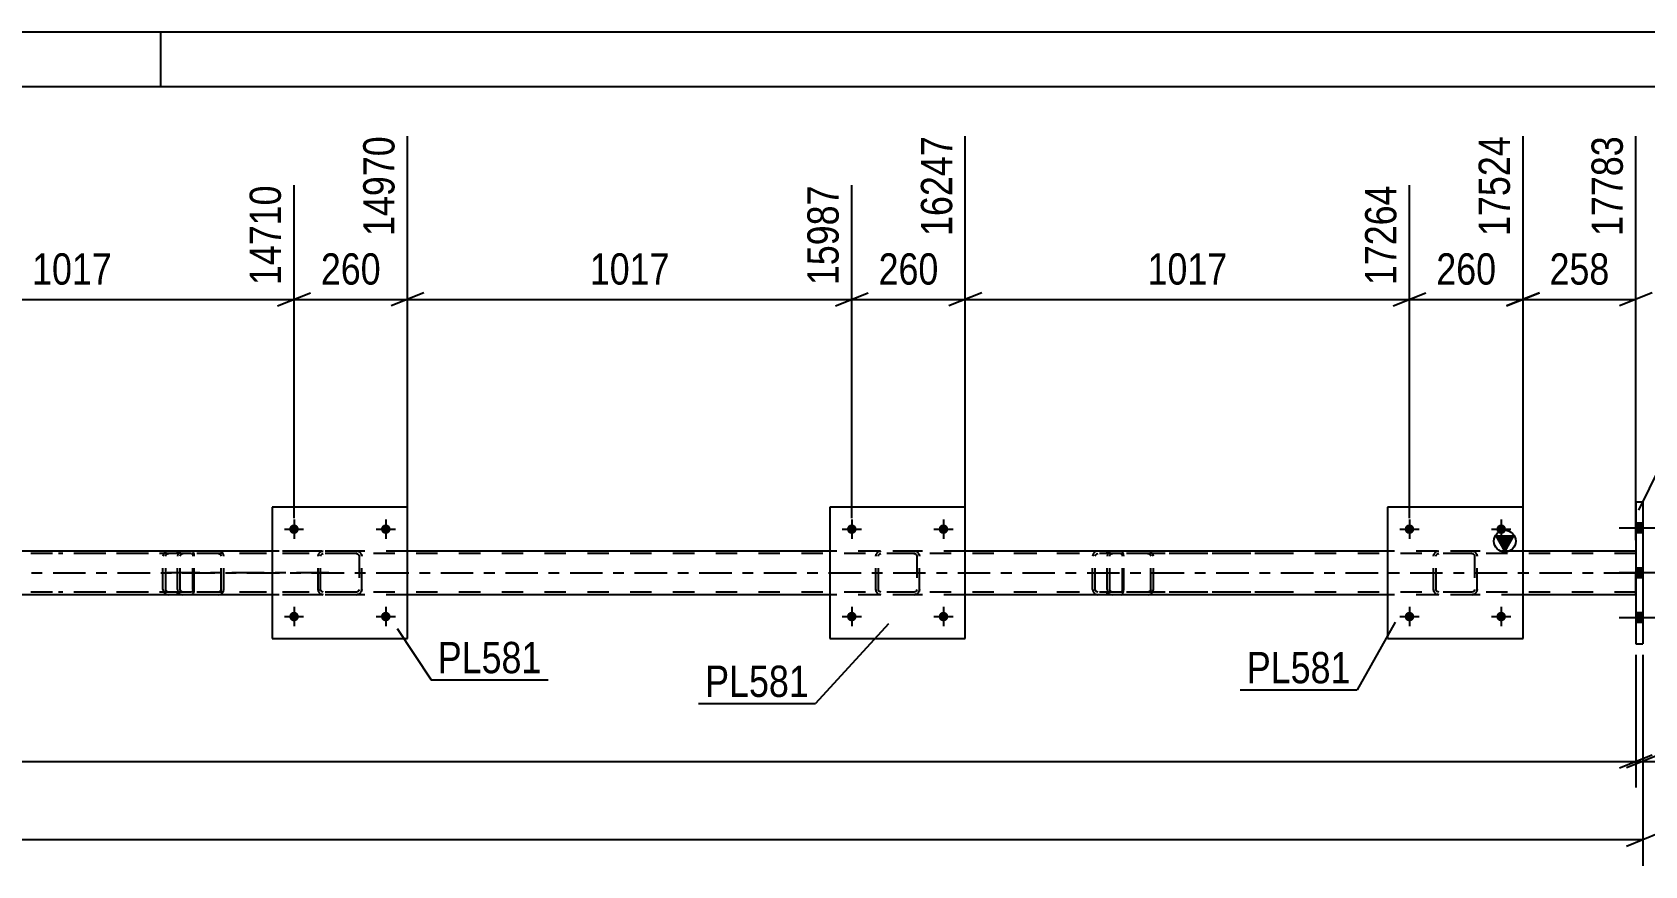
# Model space of a CAD drawing. Header units: millimetres. Extents: x 0 to 841, y 0 to 594.
# Drawn here: x 619.2 to 766.9, y 517.7 to 594 of the extents above; entities that cross this region are included whole.
import ezdxf

# ---------------------------------------------------------------- set-up
doc = ezdxf.new("R2010")
doc.units = ezdxf.units.MM
doc.linetypes.add('DXK_LINE_DOT2', pattern=[3.9198, 1.9599, -1.9599])
doc.linetypes.add('DXK_LINE_DOT3', pattern=[5.9187, 2.979, -0.9799, 0.9799, -0.9799])
doc.styles.add('Arial Narrow', font='ARIALN.TTF', dxfattribs={"height": 0.2})

# ---------------------------------------------------------------- blocks, each defined once
blk = doc.blocks.new('Unknown-122573939-1133 - 10963')
at = {"color": 5, "linetype": 'Continuous'}
for p, q in [((841, 594), (0, 594)), ((631, 589), (631, 594)), ((836, 589), (5, 589))]:
    blk.add_line(p, q, dxfattribs=at)
blk = doc.blocks.new('Bolt-122573939-4965 - 4963')
at = {"linetype": 'Continuous'}
for points in [[(745.79, 548.53, -1), (744.91, 548.53, -1)], [(754.19, 548.53, -1), (753.31, 548.53, -1)]]:
    blk.add_hatch(color=1, dxfattribs=at).paths.add_polyline_path(points)
at = {"color": 1, "linetype": 'Continuous'}
for p, q in [((745.35, 549.41), (745.35, 547.65)), ((753.75, 549.41), (753.75, 547.65)), ((744.47, 548.53), (746.23, 548.53)), ((752.87, 548.53), (754.63, 548.53))]:
    blk.add_line(p, q, dxfattribs=at)
blk = doc.blocks.new('Part-122573939-5036 - 4963')
at = {"color": 2, "linetype": 'Continuous'}
for p, q in [((704.67, 550.53), (692.27, 550.53)), ((692.27, 550.53), (692.27, 538.53)), ((704.67, 538.53), (704.67, 550.53)), ((692.27, 538.53), (704.67, 538.53))]:
    blk.add_line(p, q, dxfattribs=at)
blk = doc.blocks.new('Bolt-122573939-4981 - 4963')
at = {"linetype": 'Continuous'}
for points in [[(643.63, 540.53, -1), (642.75, 540.53, -1)], [(652.03, 540.53, -1), (651.15, 540.53, -1)]]:
    blk.add_hatch(color=1, dxfattribs=at).paths.add_polyline_path(points)
at = {"color": 1, "linetype": 'Continuous'}
for p, q in [((642.31, 540.53), (644.07, 540.53)), ((643.19, 541.41), (643.19, 539.65)), ((650.71, 540.53), (652.47, 540.53)), ((651.59, 541.41), (651.59, 539.65))]:
    blk.add_line(p, q, dxfattribs=at)
blk = doc.blocks.new('Bolt-122573939-4982 - 4963')
at = {"linetype": 'Continuous'}
for points in [[(643.63, 548.53, -1), (642.75, 548.53, -1)], [(652.03, 548.53, -1), (651.15, 548.53, -1)]]:
    blk.add_hatch(color=1, dxfattribs=at).paths.add_polyline_path(points)
at = {"color": 1, "linetype": 'Continuous'}
for p, q in [((643.19, 549.41), (643.19, 547.65)), ((651.59, 549.41), (651.59, 547.65)), ((642.31, 548.53), (644.07, 548.53)), ((650.71, 548.53), (652.47, 548.53))]:
    blk.add_line(p, q, dxfattribs=at)
blk = doc.blocks.new('Bolt-122573939-4983 - 4963')
at = {"linetype": 'Continuous'}
for points in [[(694.71, 540.53, -1), (693.83, 540.53, -1)], [(703.11, 540.53, -1), (702.23, 540.53, -1)]]:
    blk.add_hatch(color=1, dxfattribs=at).paths.add_polyline_path(points)
at = {"color": 1, "linetype": 'Continuous'}
for p, q in [((693.39, 540.53), (695.15, 540.53)), ((694.27, 541.41), (694.27, 539.65)), ((701.79, 540.53), (703.55, 540.53)), ((702.67, 541.41), (702.67, 539.65))]:
    blk.add_line(p, q, dxfattribs=at)
blk = doc.blocks.new('Bolt-122573939-4984 - 4963')
at = {"linetype": 'Continuous'}
for points in [[(694.71, 548.53, -1), (693.83, 548.53, -1)], [(703.11, 548.53, -1), (702.23, 548.53, -1)]]:
    blk.add_hatch(color=1, dxfattribs=at).paths.add_polyline_path(points)
at = {"color": 1, "linetype": 'Continuous'}
for p, q in [((694.27, 549.41), (694.27, 547.65)), ((702.67, 549.41), (702.67, 547.65)), ((693.39, 548.53), (695.15, 548.53)), ((701.79, 548.53), (703.55, 548.53))]:
    blk.add_line(p, q, dxfattribs=at)
blk = doc.blocks.new('Part-122573939-5050 - 4963')
at = {"color": 7, "linetype": 'DXK_LINE_DOT2'}
for p, q in [((747.85, 546.49), (748.03, 546.53)), ((748.03, 546.53), (747.85, 546.49)), ((751.07, 546.53), (748.03, 546.53)), ((751.07, 546.53), (751.26, 546.49)), ((751.26, 546.49), (751.07, 546.53)), ((747.55, 546.05), (747.59, 546.23)), ((747.59, 546.23), (747.55, 546.05)), ((747.55, 543.01), (747.55, 546.05)), ((747.79, 546.05), (747.81, 546.14)), ((747.79, 543.01), (747.79, 546.05)), ((747.81, 546.14), (747.86, 546.22)), ((747.86, 546.22), (747.94, 546.27)), ((747.94, 546.27), (748.03, 546.29)), ((751.07, 546.29), (748.03, 546.29)), ((751.07, 546.29), (751.17, 546.27)), ((751.17, 546.27), (751.24, 546.22)), ((751.24, 546.22), (751.3, 546.14)), ((751.3, 546.14), (751.31, 546.05)), ((751.31, 546.05), (751.31, 543.01)), ((751.52, 546.23), (751.55, 546.05)), ((751.55, 546.05), (751.52, 546.23)), ((751.55, 543.01), (751.55, 546.05)), ((747.59, 542.83), (747.55, 543.01)), ((747.55, 543.01), (747.59, 542.83)), ((747.81, 542.92), (747.79, 543.01)), ((747.86, 542.84), (747.81, 542.92)), ((748.03, 542.53), (747.85, 542.57)), ((747.85, 542.57), (748.03, 542.53)), ((747.94, 542.79), (747.86, 542.84)), ((748.03, 542.77), (747.94, 542.79)), ((751.07, 542.77), (748.03, 542.77)), ((751.07, 542.53), (748.03, 542.53)), ((751.17, 542.79), (751.07, 542.77)), ((751.26, 542.57), (751.07, 542.53)), ((751.07, 542.53), (751.26, 542.57)), ((751.24, 542.84), (751.17, 542.79)), ((751.3, 542.92), (751.24, 542.84)), ((751.31, 543.01), (751.3, 542.92)), ((751.55, 543.01), (751.52, 542.83)), ((751.52, 542.83), (751.55, 543.01))]:
    blk.add_line(p, q, dxfattribs=at)
at = {"color": 7, "linetype": 'DXK_LINE_DOT3'}
blk.add_line((749.55, 544.53), (749.55, 544.53), dxfattribs=at)
at = {"color": 7, "linetype": 'DXK_LINE_DOT2'}
for centre, start, end in [((748.03, 546.05), 112.5, 157.5), ((748.03, 546.05), 112.5, 157.5), ((751.07, 546.05), 22.5, 67.5), ((751.07, 546.05), 22.5, 67.5), ((748.03, 543.01), 202.5, 247.5), ((748.03, 543.01), 202.5, 247.5), ((751.07, 543.01), 292.5, 337.5), ((751.07, 543.01), 292.5, 337.5)]:
    blk.add_arc(centre, 0.48, start, end, dxfattribs=at)
blk = doc.blocks.new('Part-122573939-5129 - 4963')
at = {"color": 7, "linetype": 'DXK_LINE_DOT2'}
for p, q in [((633.02, 546.53), (632.83, 546.5)), ((648.01, 546.53), (633.02, 546.53)), ((636.45, 546.5), (636.26, 546.53)), ((632.55, 546.24), (632.51, 546.05)), ((632.51, 543.01), (632.51, 546.05)), ((632.77, 546.05), (632.79, 546.14)), ((632.77, 543.01), (632.77, 546.05)), ((632.79, 546.14), (632.84, 546.22)), ((632.84, 546.22), (632.92, 546.27)), ((632.92, 546.27), (633.02, 546.29)), ((648.01, 546.29), (633.02, 546.29)), ((636.26, 546.29), (636.36, 546.27)), ((636.36, 546.27), (636.44, 546.22)), ((636.44, 546.22), (636.49, 546.14)), ((636.49, 546.14), (636.51, 546.05)), ((636.51, 543.01), (636.51, 546.05)), ((636.77, 546.05), (636.73, 546.24)), ((636.77, 543.01), (636.77, 546.05)), ((632.51, 543.01), (632.55, 542.83)), ((632.79, 542.92), (632.77, 543.01)), ((632.84, 542.84), (632.79, 542.92)), ((632.83, 542.57), (633.02, 542.53)), ((632.92, 542.79), (632.84, 542.84)), ((633.02, 542.77), (632.92, 542.79)), ((648.01, 542.77), (633.02, 542.77)), ((648.01, 542.53), (633.02, 542.53)), ((636.36, 542.79), (636.26, 542.77)), ((636.26, 542.53), (636.45, 542.57)), ((636.44, 542.84), (636.36, 542.79)), ((636.49, 542.92), (636.44, 542.84)), ((636.51, 543.01), (636.49, 542.92)), ((636.73, 542.83), (636.77, 543.01))]:
    blk.add_line(p, q, dxfattribs=at)
at = {"color": 7, "linetype": 'DXK_LINE_DOT3'}
blk.add_line((646.39, 544.53), (631.22, 544.53), dxfattribs=at)
at = {"color": 7, "linetype": 'DXK_LINE_DOT2'}
for centre, start, end in [((633, 546.03), 110.7583, 155.68), ((636.28, 546.03), 24.32, 69.2417), ((633, 543.03), 204.32, 249.2417), ((636.28, 543.03), 290.7583, 335.68)]:
    blk.add_arc(centre, 0.496, start, end, dxfattribs=at)
blk = doc.blocks.new('Part-122573939-5030 - 4963')
at = {"color": 2, "linetype": 'Continuous'}
for p, q in [((653.59, 550.53), (641.19, 550.53)), ((641.19, 550.53), (641.19, 538.53)), ((653.59, 538.53), (653.59, 550.53)), ((641.19, 538.53), (653.59, 538.53))]:
    blk.add_line(p, q, dxfattribs=at)
blk = doc.blocks.new('Part-122573939-5031 - 4963')
at = {"color": 7, "linetype": 'DXK_LINE_DOT2'}
for p, q in [((696.77, 546.49), (696.95, 546.53)), ((696.95, 546.53), (696.77, 546.49)), ((699.99, 546.53), (696.95, 546.53)), ((699.99, 546.53), (700.18, 546.49)), ((700.18, 546.49), (699.99, 546.53)), ((696.47, 546.05), (696.51, 546.23)), ((696.51, 546.23), (696.47, 546.05)), ((696.47, 543.01), (696.47, 546.05)), ((696.71, 546.05), (696.73, 546.14)), ((696.71, 543.01), (696.71, 546.05)), ((696.73, 546.14), (696.78, 546.22)), ((696.78, 546.22), (696.86, 546.27)), ((696.86, 546.27), (696.95, 546.29)), ((699.99, 546.29), (696.95, 546.29)), ((699.99, 546.29), (700.09, 546.27)), ((700.09, 546.27), (700.16, 546.22)), ((700.16, 546.22), (700.21, 546.14)), ((700.21, 546.14), (700.23, 546.05)), ((700.23, 546.05), (700.23, 543.01)), ((700.44, 546.23), (700.47, 546.05)), ((700.47, 546.05), (700.44, 546.23)), ((700.47, 543.01), (700.47, 546.05)), ((696.51, 542.83), (696.47, 543.01)), ((696.47, 543.01), (696.51, 542.83)), ((696.73, 542.92), (696.71, 543.01)), ((696.78, 542.84), (696.73, 542.92)), ((696.95, 542.53), (696.77, 542.57)), ((696.77, 542.57), (696.95, 542.53)), ((696.86, 542.79), (696.78, 542.84)), ((696.95, 542.77), (696.86, 542.79)), ((699.99, 542.77), (696.95, 542.77)), ((699.99, 542.53), (696.95, 542.53)), ((700.09, 542.79), (699.99, 542.77)), ((700.18, 542.57), (699.99, 542.53)), ((699.99, 542.53), (700.18, 542.57)), ((700.16, 542.84), (700.09, 542.79)), ((700.21, 542.92), (700.16, 542.84)), ((700.23, 543.01), (700.21, 542.92)), ((700.47, 543.01), (700.44, 542.83)), ((700.44, 542.83), (700.47, 543.01))]:
    blk.add_line(p, q, dxfattribs=at)
at = {"color": 7, "linetype": 'DXK_LINE_DOT3'}
blk.add_line((698.47, 544.53), (698.47, 544.53), dxfattribs=at)
at = {"color": 7, "linetype": 'DXK_LINE_DOT2'}
for centre, start, end in [((696.95, 546.05), 112.5, 157.5), ((696.95, 546.05), 112.5, 157.5), ((699.99, 546.05), 22.5, 67.5), ((699.99, 546.05), 22.5, 67.5), ((696.95, 543.01), 202.5, 247.5), ((696.95, 543.01), 202.5, 247.5), ((699.99, 543.01), 292.5, 337.5), ((699.99, 543.01), 292.5, 337.5)]:
    blk.add_arc(centre, 0.48, start, end, dxfattribs=at)
blk = doc.blocks.new('Part-122573939-5057 - 4963')
at = {"color": 7, "linetype": 'DXK_LINE_DOT2'}
for p, q in [((645.69, 546.49), (645.87, 546.53)), ((645.87, 546.53), (645.69, 546.49)), ((648.91, 546.53), (645.87, 546.53)), ((648.91, 546.53), (649.1, 546.49)), ((649.1, 546.49), (648.91, 546.53)), ((645.39, 546.05), (645.43, 546.23)), ((645.43, 546.23), (645.39, 546.05)), ((645.39, 543.01), (645.39, 546.05)), ((645.63, 546.05), (645.65, 546.14)), ((645.63, 543.01), (645.63, 546.05)), ((645.65, 546.14), (645.7, 546.22)), ((645.7, 546.22), (645.78, 546.27)), ((645.78, 546.27), (645.87, 546.29)), ((648.91, 546.29), (645.87, 546.29)), ((648.91, 546.29), (649, 546.27)), ((649, 546.27), (649.08, 546.22)), ((649.08, 546.22), (649.13, 546.14)), ((649.13, 546.14), (649.15, 546.05)), ((649.15, 546.05), (649.15, 543.01)), ((649.36, 546.23), (649.39, 546.05)), ((649.39, 546.05), (649.36, 546.23)), ((649.39, 543.01), (649.39, 546.05)), ((645.43, 542.83), (645.39, 543.01)), ((645.39, 543.01), (645.43, 542.83)), ((645.65, 542.92), (645.63, 543.01)), ((645.7, 542.84), (645.65, 542.92)), ((645.87, 542.53), (645.69, 542.57)), ((645.69, 542.57), (645.87, 542.53)), ((645.78, 542.79), (645.7, 542.84)), ((645.87, 542.77), (645.78, 542.79)), ((648.91, 542.77), (645.87, 542.77)), ((648.91, 542.53), (645.87, 542.53)), ((649, 542.79), (648.91, 542.77)), ((649.1, 542.57), (648.91, 542.53)), ((648.91, 542.53), (649.1, 542.57)), ((649.08, 542.84), (649, 542.79)), ((649.13, 542.92), (649.08, 542.84)), ((649.15, 543.01), (649.13, 542.92)), ((649.39, 543.01), (649.36, 542.83)), ((649.36, 542.83), (649.39, 543.01))]:
    blk.add_line(p, q, dxfattribs=at)
at = {"color": 7, "linetype": 'DXK_LINE_DOT3'}
blk.add_line((647.39, 544.53), (647.39, 544.53), dxfattribs=at)
at = {"color": 7, "linetype": 'DXK_LINE_DOT2'}
for centre, start, end in [((645.87, 546.05), 112.5, 157.5), ((645.87, 546.05), 112.5, 157.5), ((648.91, 546.05), 22.5, 67.5), ((648.91, 546.05), 22.5, 67.5), ((645.87, 543.01), 202.5, 247.5), ((645.87, 543.01), 202.5, 247.5), ((648.91, 543.01), 292.5, 337.5), ((648.91, 543.01), 292.5, 337.5)]:
    blk.add_arc(centre, 0.48, start, end, dxfattribs=at)
blk = doc.blocks.new('Part-122573939-5083 - 4963')
at = {"color": 2, "linetype": 'Continuous'}
for p, q in [((766.09, 551.03), (766.73, 551.03)), ((766.09, 551.03), (766.09, 538.03)), ((766.73, 551.03), (766.73, 538.03)), ((766.09, 538.03), (766.73, 538.03))]:
    blk.add_line(p, q, dxfattribs=at)
blk = doc.blocks.new('Part-122573939-5092 - 4963')
at = {"color": 7, "linetype": 'DXK_LINE_DOT2'}
for p, q in [((633.79, 546.53), (621.63, 546.53)), ((631.7, 546.53), (631.5, 546.5)), ((632.51, 546.29), (632.51, 546.53)), ((633.89, 546.5), (633.79, 546.53)), ((633.98, 546.39), (633.89, 546.5)), ((633.79, 546.29), (621.63, 546.29)), ((631.23, 546.24), (631.19, 546.05)), ((631.19, 543.01), (631.19, 546.05)), ((631.45, 546.05), (631.46, 546.14)), ((631.45, 543.01), (631.45, 546.05)), ((631.46, 546.14), (631.52, 546.22)), ((631.52, 546.22), (631.6, 546.27)), ((631.6, 546.27), (631.7, 546.29)), ((633.79, 546.29), (633.84, 546.27)), ((633.84, 546.27), (633.88, 546.22)), ((633.88, 546.22), (633.91, 546.14)), ((633.91, 546.14), (633.92, 546.05)), ((633.92, 543.01), (633.92, 546.05)), ((634.04, 546.24), (633.98, 546.39)), ((634.06, 546.05), (634.04, 546.24)), ((634.06, 543.01), (634.06, 546.05)), ((633.79, 542.77), (621.63, 542.77)), ((633.79, 542.53), (621.63, 542.53)), ((631.19, 543.01), (631.23, 542.83)), ((631.46, 542.92), (631.45, 543.01)), ((631.52, 542.84), (631.46, 542.92)), ((631.5, 542.57), (631.7, 542.53)), ((631.6, 542.79), (631.52, 542.84)), ((631.7, 542.77), (631.6, 542.79)), ((632.51, 542.57), (632.51, 542.77)), ((632.51, 542.53), (632.51, 542.57)), ((633.84, 542.79), (633.79, 542.77)), ((633.79, 542.53), (633.89, 542.57)), ((633.88, 542.84), (633.84, 542.79)), ((633.91, 542.92), (633.88, 542.84)), ((633.89, 542.57), (633.98, 542.67)), ((633.92, 543.01), (633.91, 542.92)), ((633.98, 542.67), (634.04, 542.83)), ((634.04, 542.83), (634.06, 543.01))]:
    blk.add_line(p, q, dxfattribs=at)
for centre, start, end in [((631.68, 546.04), 111.1941, 156.1506), ((631.68, 543.03), 203.8494, 248.8059)]:
    blk.add_arc(centre, 0.492, start, end, dxfattribs=at)
blk = doc.blocks.new('Part-122573939-5099 - 4963')
at = {"color": 7, "linetype": 'DXK_LINE_DOT2'}
for p, q in [((718.16, 546.53), (717.96, 546.5)), ((733.15, 546.53), (718.16, 546.53)), ((721.59, 546.5), (721.39, 546.53)), ((717.68, 546.24), (717.65, 546.05)), ((717.65, 543.01), (717.65, 546.05)), ((717.9, 546.05), (717.92, 546.14)), ((717.9, 543.01), (717.9, 546.05)), ((717.92, 546.14), (717.98, 546.22)), ((717.98, 546.22), (718.06, 546.27)), ((718.06, 546.27), (718.16, 546.29)), ((733.15, 546.29), (718.16, 546.29)), ((721.39, 546.29), (721.49, 546.27)), ((721.49, 546.27), (721.57, 546.22)), ((721.57, 546.22), (721.63, 546.14)), ((721.63, 546.14), (721.65, 546.05)), ((721.65, 543.01), (721.65, 546.05)), ((721.9, 546.05), (721.86, 546.24)), ((721.9, 543.01), (721.9, 546.05)), ((717.65, 543.01), (717.68, 542.83)), ((717.92, 542.92), (717.9, 543.01)), ((717.98, 542.84), (717.92, 542.92)), ((717.96, 542.57), (718.16, 542.53)), ((718.06, 542.79), (717.98, 542.84)), ((718.16, 542.77), (718.06, 542.79)), ((733.15, 542.77), (718.16, 542.77)), ((733.15, 542.53), (718.16, 542.53)), ((721.49, 542.79), (721.39, 542.77)), ((721.39, 542.53), (721.59, 542.57)), ((721.57, 542.84), (721.49, 542.79)), ((721.63, 542.92), (721.57, 542.84)), ((721.65, 543.01), (721.63, 542.92)), ((721.86, 542.83), (721.9, 543.01))]:
    blk.add_line(p, q, dxfattribs=at)
for centre, start, end in [((718.14, 546.03), 110.7583, 155.68), ((721.41, 546.03), 24.32, 69.2417), ((718.14, 543.03), 204.32, 249.2417), ((721.41, 543.03), 290.7583, 335.68)]:
    blk.add_arc(centre, 0.496, start, end, dxfattribs=at)
blk = doc.blocks.new('Part-122573939-5101 - 4963')
at = {"color": 7, "linetype": 'DXK_LINE_DOT2'}
for p, q in [((718.92, 546.53), (706.77, 546.53)), ((716.83, 546.53), (716.64, 546.5)), ((717.65, 546.29), (717.65, 546.53)), ((719.03, 546.5), (718.92, 546.53)), ((719.11, 546.39), (719.03, 546.5)), ((718.92, 546.29), (706.77, 546.29)), ((716.37, 546.24), (716.33, 546.05)), ((716.33, 543.01), (716.33, 546.05)), ((716.58, 546.05), (716.6, 546.14)), ((716.58, 543.01), (716.58, 546.05)), ((716.6, 546.14), (716.65, 546.22)), ((716.65, 546.22), (716.73, 546.27)), ((716.73, 546.27), (716.83, 546.29)), ((718.92, 546.29), (718.97, 546.27)), ((718.97, 546.27), (719.02, 546.22)), ((719.02, 546.22), (719.05, 546.14)), ((719.05, 546.14), (719.06, 546.05)), ((719.06, 543.01), (719.06, 546.05)), ((719.17, 546.24), (719.11, 546.39)), ((719.19, 546.05), (719.17, 546.24)), ((719.19, 543.01), (719.19, 546.05)), ((718.92, 542.77), (706.77, 542.77)), ((718.92, 542.53), (706.77, 542.53)), ((716.33, 543.01), (716.37, 542.83)), ((716.6, 542.92), (716.58, 543.01)), ((716.65, 542.84), (716.6, 542.92)), ((716.64, 542.57), (716.83, 542.53)), ((716.73, 542.79), (716.65, 542.84)), ((716.83, 542.77), (716.73, 542.79)), ((717.65, 542.57), (717.65, 542.77)), ((717.65, 542.53), (717.65, 542.57)), ((718.97, 542.79), (718.92, 542.77)), ((718.92, 542.53), (719.03, 542.57)), ((719.02, 542.84), (718.97, 542.79)), ((719.05, 542.92), (719.02, 542.84)), ((719.03, 542.57), (719.11, 542.67)), ((719.06, 543.01), (719.05, 542.92)), ((719.11, 542.67), (719.17, 542.83)), ((719.17, 542.83), (719.19, 543.01))]:
    blk.add_line(p, q, dxfattribs=at)
for centre, start, end in [((716.82, 546.04), 111.1941, 156.1506), ((716.82, 543.03), 203.8494, 248.8059)]:
    blk.add_arc(centre, 0.492, start, end, dxfattribs=at)
blk = doc.blocks.new('Bolt-122573939-5195 - 4963')
at = {"linetype": 'Continuous'}
for points in [[(745.79, 540.53, -1), (744.91, 540.53, -1)], [(754.19, 540.53, -1), (753.31, 540.53, -1)]]:
    blk.add_hatch(color=1, dxfattribs=at).paths.add_polyline_path(points)
at = {"color": 1, "linetype": 'Continuous'}
for p, q in [((744.47, 540.53), (746.23, 540.53)), ((745.35, 541.41), (745.35, 539.65)), ((752.87, 540.53), (754.63, 540.53)), ((753.75, 541.41), (753.75, 539.65))]:
    blk.add_line(p, q, dxfattribs=at)
blk = doc.blocks.new('Part-122573939-5152 - 4963')
at = {"linetype": 'Continuous'}
blk.add_hatch(color=2, dxfattribs=at).paths.add_polyline_path([(754.09, 546.53), (753.29, 547.93), (754.89, 547.93)])
at = {"color": 2, "linetype": 'Continuous'}
for p, q in [((754.09, 546.53), (753.29, 547.93)), ((753.29, 547.93), (754.89, 547.93)), ((754.89, 547.93), (754.09, 546.53)), ((641.19, 546.53), (602.51, 546.53)), ((692.27, 546.53), (653.59, 546.53)), ((743.35, 546.53), (704.67, 546.53)), ((766.09, 546.53), (755.75, 546.53)), ((641.19, 542.53), (602.51, 542.53)), ((692.27, 542.53), (653.59, 542.53)), ((743.35, 542.53), (704.67, 542.53)), ((766.09, 542.53), (755.75, 542.53))]:
    blk.add_line(p, q, dxfattribs=at)
at = {"color": 7, "linetype": 'DXK_LINE_DOT2'}
for p, q in [((653.59, 546.53), (641.19, 546.53)), ((704.67, 546.53), (692.27, 546.53)), ((755.75, 546.53), (743.35, 546.53)), ((766.09, 542.53), (766.09, 546.53)), ((766.09, 546.29), (112.11, 546.29)), ((766.09, 542.77), (112.11, 542.77)), ((653.59, 542.53), (641.19, 542.53)), ((704.67, 542.53), (692.27, 542.53)), ((755.75, 542.53), (743.35, 542.53))]:
    blk.add_line(p, q, dxfattribs=at)
at = {"color": 7, "linetype": 'DXK_LINE_DOT3'}
blk.add_line((112.11, 544.53), (766.09, 544.53), dxfattribs=at)
at = {"color": 2, "linetype": 'Continuous'}
blk.add_circle((754.09, 547.43), 1, dxfattribs=at)
blk = doc.blocks.new('Bolt-122573939-5179 - 4963')
at = {"linetype": 'Continuous'}
for points in [[(766.73, 548.19), (766.73, 549.07), (766.09, 549.07), (766.09, 548.19)], [(766.73, 548.19), (766.73, 549.07), (766.09, 549.07), (766.09, 548.19)], [(766.73, 548.19), (766.73, 549.07), (766.09, 549.07), (766.09, 548.19)], [(766.73, 544.09), (766.73, 544.97), (766.09, 544.97), (766.09, 544.09)], [(766.73, 544.09), (766.73, 544.97), (766.09, 544.97), (766.09, 544.09)], [(766.73, 539.99), (766.73, 540.87), (766.09, 540.87), (766.09, 539.99)], [(766.73, 539.99), (766.73, 540.87), (766.09, 540.87), (766.09, 539.99)], [(766.73, 539.99), (766.73, 540.87), (766.09, 540.87), (766.09, 539.99)]]:
    blk.add_hatch(color=1, dxfattribs=at).paths.add_polyline_path(points)
at = {"color": 1, "linetype": 'Continuous'}
for p, q in [((767.89, 548.63), (764.57, 548.63)), ((767.89, 548.63), (764.57, 548.63)), ((767.89, 548.63), (764.57, 548.63)), ((766.73, 549.07), (766.09, 549.07)), ((766.73, 549.07), (766.09, 549.07)), ((766.73, 549.07), (766.09, 549.07)), ((766.73, 548.19), (766.09, 548.19)), ((766.73, 548.19), (766.09, 548.19)), ((766.73, 548.19), (766.09, 548.19)), ((766.73, 544.97), (766.09, 544.97)), ((766.73, 544.97), (766.09, 544.97)), ((767.89, 544.53), (764.57, 544.53)), ((767.89, 544.53), (764.57, 544.53)), ((766.73, 544.09), (766.09, 544.09)), ((766.73, 544.09), (766.09, 544.09)), ((766.73, 540.87), (766.09, 540.87)), ((766.73, 540.87), (766.09, 540.87)), ((766.73, 540.87), (766.09, 540.87)), ((767.89, 540.43), (764.57, 540.43)), ((767.89, 540.43), (764.57, 540.43)), ((767.89, 540.43), (764.57, 540.43)), ((766.73, 539.99), (766.09, 539.99)), ((766.73, 539.99), (766.09, 539.99)), ((766.73, 539.99), (766.09, 539.99))]:
    blk.add_line(p, q, dxfattribs=at)
blk = doc.blocks.new('Part-122573939-5194 - 4963')
at = {"color": 2, "linetype": 'Continuous'}
for p, q in [((755.75, 550.53), (743.35, 550.53)), ((743.35, 550.53), (743.35, 538.53)), ((755.75, 538.53), (755.75, 550.53)), ((743.35, 538.53), (755.75, 538.53))]:
    blk.add_line(p, q, dxfattribs=at)
blk = doc.blocks.new('StraightDimension-122573939-5274 - 4963')
at = {"color": 7, "linetype": 'Continuous'}
for p, q in [((704.67, 547.53), (704.67, 584.5)), ((694.27, 549.53), (694.27, 580)), ((692.77, 568.96), (695.77, 570.16)), ((706.17, 570.16), (703.17, 568.96)), ((694.27, 569.56), (704.67, 569.56))]:
    blk.add_line(p, q, dxfattribs=at)
at = {"color": 0}
blk.add_wipeout([(702.82, 570.31), (702.82, 574.51), (696.13, 574.51), (696.13, 570.31)], dxfattribs=at)
at = {"color": 3, "style": 'Arial Narrow'}
blk.add_text('260', height=2.863, dxfattribs=at).set_placement((696.73, 570.91))
at = {"color": 0, "linetype": 'Continuous'}
blk.add_wipeout([(704.07, 585.1), (699.87, 585.1), (699.87, 574.76), (704.07, 574.76)], dxfattribs=at)
at = {"color": 3, "linetype": 'Continuous', "style": 'Arial Narrow'}
blk.add_text('16247', height=2.863, rotation=90.0002, dxfattribs=at).set_placement((703.47, 575.36))
blk = doc.blocks.new('StraightDimension-122573939-5256 - 4963')
at = {"color": 7, "linetype": 'Continuous'}
for p, q in [((704.67, 547.53), (704.67, 584.5)), ((745.35, 549.53), (745.35, 580)), ((706.17, 570.16), (703.17, 568.96)), ((743.85, 568.96), (746.85, 570.16)), ((704.67, 569.56), (745.35, 569.56))]:
    blk.add_line(p, q, dxfattribs=at)
at = {"color": 0}
blk.add_wipeout([(729.27, 570.31), (729.27, 574.51), (720.76, 574.51), (720.76, 570.31)], dxfattribs=at)
at = {"color": 3, "style": 'Arial Narrow'}
blk.add_text('1017', height=2.863, dxfattribs=at).set_placement((721.36, 570.91))
at = {"color": 0, "linetype": 'Continuous'}
blk.add_wipeout([(744.75, 580.6), (740.55, 580.6), (740.55, 570.26), (744.75, 570.26)], dxfattribs=at)
at = {"color": 3, "linetype": 'Continuous', "style": 'Arial Narrow'}
blk.add_text('17264', height=2.863, rotation=90.0002, dxfattribs=at).set_placement((744.15, 570.86))
blk = doc.blocks.new('StraightDimension-122573939-5225 - 4963')
at = {"color": 7, "linetype": 'Continuous'}
for p, q in [((755.75, 547.53), (755.75, 584.5)), ((766.09, 547.53), (766.09, 584.5)), ((754.25, 568.96), (757.25, 570.16)), ((767.59, 570.16), (764.59, 568.96)), ((755.75, 569.56), (766.09, 569.56))]:
    blk.add_line(p, q, dxfattribs=at)
at = {"color": 0}
blk.add_wipeout([(764.26, 570.31), (764.26, 574.51), (757.58, 574.51), (757.58, 570.31)], dxfattribs=at)
at = {"color": 3, "style": 'Arial Narrow'}
blk.add_text('258', height=2.863, dxfattribs=at).set_placement((758.18, 570.91))
at = {"color": 0, "linetype": 'Continuous'}
blk.add_wipeout([(765.49, 585.1), (761.29, 585.1), (761.29, 574.76), (765.49, 574.76)], dxfattribs=at)
at = {"color": 3, "linetype": 'Continuous', "style": 'Arial Narrow'}
blk.add_text('17783', height=2.863, rotation=90.0002, dxfattribs=at).set_placement((764.89, 575.36))
blk = doc.blocks.new('StraightDimension-122573939-5238 - 4963')
at = {"color": 7, "linetype": 'Continuous'}
for p, q in [((755.75, 547.53), (755.75, 584.5)), ((745.35, 549.53), (745.35, 580)), ((743.85, 568.96), (746.85, 570.16)), ((757.25, 570.16), (754.25, 568.96)), ((745.35, 569.56), (755.75, 569.56))]:
    blk.add_line(p, q, dxfattribs=at)
at = {"color": 0}
blk.add_wipeout([(753.9, 570.31), (753.9, 574.51), (747.21, 574.51), (747.21, 570.31)], dxfattribs=at)
at = {"color": 3, "style": 'Arial Narrow'}
blk.add_text('260', height=2.863, dxfattribs=at).set_placement((747.81, 570.91))
at = {"color": 0, "linetype": 'Continuous'}
blk.add_wipeout([(755.15, 585.1), (750.95, 585.1), (750.95, 574.76), (755.15, 574.76)], dxfattribs=at)
at = {"color": 3, "linetype": 'Continuous', "style": 'Arial Narrow'}
blk.add_text('17524', height=2.863, rotation=90.0002, dxfattribs=at).set_placement((754.55, 575.36))
blk = doc.blocks.new('StraightDimension-122573939-5292 - 4963')
at = {"color": 7, "linetype": 'Continuous'}
for p, q in [((653.59, 547.53), (653.59, 584.5)), ((694.27, 549.53), (694.27, 580)), ((655.09, 570.16), (652.09, 568.96)), ((692.77, 568.96), (695.77, 570.16)), ((653.59, 569.56), (694.27, 569.56))]:
    blk.add_line(p, q, dxfattribs=at)
at = {"color": 0}
blk.add_wipeout([(678.19, 570.31), (678.19, 574.51), (669.68, 574.51), (669.68, 570.31)], dxfattribs=at)
at = {"color": 3, "style": 'Arial Narrow'}
blk.add_text('1017', height=2.863, dxfattribs=at).set_placement((670.28, 570.91))
at = {"color": 0, "linetype": 'Continuous'}
blk.add_wipeout([(693.67, 580.6), (689.47, 580.6), (689.47, 570.26), (693.67, 570.26)], dxfattribs=at)
at = {"color": 3, "linetype": 'Continuous', "style": 'Arial Narrow'}
blk.add_text('15987', height=2.863, rotation=90.0002, dxfattribs=at).set_placement((693.07, 570.86))
blk = doc.blocks.new('StraightDimension-122573939-5310 - 4963')
at = {"color": 7, "linetype": 'Continuous'}
for p, q in [((653.59, 547.53), (653.59, 584.5)), ((643.19, 549.53), (643.19, 580)), ((641.69, 568.96), (644.69, 570.16)), ((655.09, 570.16), (652.09, 568.96)), ((643.19, 569.56), (653.59, 569.56))]:
    blk.add_line(p, q, dxfattribs=at)
at = {"color": 0}
blk.add_wipeout([(651.73, 570.31), (651.73, 574.51), (645.05, 574.51), (645.05, 570.31)], dxfattribs=at)
at = {"color": 3, "style": 'Arial Narrow'}
blk.add_text('260', height=2.863, dxfattribs=at).set_placement((645.65, 570.91))
at = {"color": 0, "linetype": 'Continuous'}
blk.add_wipeout([(652.99, 585.1), (648.79, 585.1), (648.79, 574.76), (652.99, 574.76)], dxfattribs=at)
at = {"color": 3, "linetype": 'Continuous', "style": 'Arial Narrow'}
blk.add_text('14970', height=2.863, rotation=90.0002, dxfattribs=at).set_placement((652.39, 575.36))
blk = doc.blocks.new('StraightDimension-122573939-5328 - 4963')
at = {"color": 7, "linetype": 'Continuous'}
for p, q in [((602.51, 547.53), (602.51, 584.5)), ((643.19, 549.53), (643.19, 580)), ((604.01, 570.16), (601.01, 568.96)), ((641.69, 568.96), (644.69, 570.16)), ((602.51, 569.56), (643.19, 569.56))]:
    blk.add_line(p, q, dxfattribs=at)
at = {"color": 0}
blk.add_wipeout([(627.11, 570.31), (627.11, 574.51), (618.6, 574.51), (618.6, 570.31)], dxfattribs=at)
at = {"color": 3, "style": 'Arial Narrow'}
blk.add_text('1017', height=2.863, dxfattribs=at).set_placement((619.2, 570.91))
at = {"color": 0, "linetype": 'Continuous'}
blk.add_wipeout([(642.59, 580.6), (638.39, 580.6), (638.39, 570.26), (642.59, 570.26)], dxfattribs=at)
at = {"color": 3, "linetype": 'Continuous', "style": 'Arial Narrow'}
blk.add_text('14710', height=2.863, rotation=90.0002, dxfattribs=at).set_placement((641.99, 570.86))
blk = doc.blocks.new('StraightDimension-122573939-5833 - 4963')
at = {"color": 7, "linetype": 'Continuous'}
for p, q in [((766.73, 537.03), (766.73, 517.73)), ((69.55, 520.13), (766.73, 520.13)), ((765.23, 519.53), (768.23, 520.73))]:
    blk.add_line(p, q, dxfattribs=at)
blk = doc.blocks.new('StraightDimension-122573939-9212 - 4963')
at = {"color": 7, "linetype": 'Continuous'}
for p, q in [((766.09, 537.03), (766.09, 524.88)), ((766.73, 537.03), (766.73, 524.88)), ((764.59, 526.68), (767.59, 527.88)), ((768.23, 527.88), (765.23, 526.68)), ((766.09, 527.28), (766.73, 527.28)), ((766.73, 527.28), (772.63, 527.28)), ((766.73, 527.28), (772.63, 527.28))]:
    blk.add_line(p, q, dxfattribs=at)
at = {"color": 0}
blk.add_wipeout([(772.11, 528.03), (772.11, 532.23), (767.25, 532.23), (767.25, 528.03)], dxfattribs=at)
at = {"color": 3, "style": 'Arial Narrow'}
blk.add_text('16', height=2.863, dxfattribs=at).set_placement((767.85, 528.63))
blk = doc.blocks.new('StraightDimension-122573939-9213 - 4963')
at = {"color": 7, "linetype": 'Continuous'}
for p, q in [((766.09, 537.03), (766.09, 524.88)), ((70.19, 527.28), (766.09, 527.28)), ((764.59, 526.68), (767.59, 527.88))]:
    blk.add_line(p, q, dxfattribs=at)
blk = doc.blocks.new('Mark-122573939-5032 - 4963')
at = {"color": 0}
blk.add_wipeout([(690.35, 533.18), (690.35, 536.18), (680.85, 536.18), (680.85, 533.18)], dxfattribs=at)
blk.add_wipeout([(690.35, 533.18), (690.35, 536.18), (680.85, 536.18), (680.85, 533.18)], dxfattribs=at)
at = {"color": 30, "linetype": 'Continuous'}
for p in [(697.63, 539.88), (680.25, 532.58)]:
    blk.add_line(p, (690.95, 532.58), dxfattribs=at)
at = {"color": 3, "style": 'Arial Narrow'}
blk.add_text('PL581', height=2.863, dxfattribs=at).set_placement((680.85, 533.18))
blk = doc.blocks.new('Mark-122573939-5026 - 4963')
at = {"color": 0}
blk.add_wipeout([(665.86, 535.35), (665.86, 538.35), (656.36, 538.35), (656.36, 535.35)], dxfattribs=at)
blk.add_wipeout([(665.86, 535.35), (665.86, 538.35), (656.36, 538.35), (656.36, 535.35)], dxfattribs=at)
at = {"color": 30, "linetype": 'Continuous'}
for p, q in [((652.63, 539.43), (655.76, 534.75)), ((655.76, 534.75), (666.46, 534.75))]:
    blk.add_line(p, q, dxfattribs=at)
at = {"color": 3, "style": 'Arial Narrow'}
blk.add_text('PL581', height=2.863, dxfattribs=at).set_placement((656.36, 535.35))
blk = doc.blocks.new('Mark-122573939-5079 - 4963')
at = {"color": 0}
blk.add_wipeout([(779.48, 560), (779.48, 563), (771.44, 563), (771.44, 560)], dxfattribs=at)
blk.add_wipeout([(779.48, 560), (779.48, 563), (771.44, 563), (771.44, 560)], dxfattribs=at)
at = {"color": 30, "linetype": 'Continuous'}
for p, q in [((766.35, 550.28), (770.84, 559.4)), ((770.84, 559.4), (780.08, 559.4))]:
    blk.add_line(p, q, dxfattribs=at)
at = {"color": 3, "style": 'Arial Narrow'}
blk.add_text('SP19', height=2.863, dxfattribs=at).set_placement((771.44, 560))
blk = doc.blocks.new('Mark-122573939-5190 - 4963')
at = {"color": 0}
blk.add_wipeout([(739.96, 534.43), (739.96, 537.43), (730.46, 537.43), (730.46, 534.43)], dxfattribs=at)
blk.add_wipeout([(739.96, 534.43), (739.96, 537.43), (730.46, 537.43), (730.46, 534.43)], dxfattribs=at)
at = {"color": 30, "linetype": 'Continuous'}
for p in [(744.04, 540.01), (729.86, 533.83)]:
    blk.add_line(p, (740.56, 533.83), dxfattribs=at)
at = {"color": 3, "style": 'Arial Narrow'}
blk.add_text('PL581', height=2.863, dxfattribs=at).set_placement((730.46, 534.43))

msp = doc.modelspace()

# ---------------------------------------------------------------- block references
for name in ['Unknown-122573939-1133 - 10963', 'Part-122573939-5083 - 4963', 'Part-122573939-5030 - 4963', 'Bolt-122573939-4982 - 4963', 'Part-122573939-5036 - 4963', 'Bolt-122573939-4984 - 4963', 'Part-122573939-5194 - 4963', 'Bolt-122573939-4965 - 4963', 'Part-122573939-5152 - 4963', 'Bolt-122573939-5179 - 4963', 'Part-122573939-5092 - 4963', 'Part-122573939-5129 - 4963', 'Part-122573939-5057 - 4963', 'Part-122573939-5031 - 4963', 'Part-122573939-5101 - 4963', 'Part-122573939-5099 - 4963', 'Part-122573939-5050 - 4963', 'Bolt-122573939-4981 - 4963', 'Bolt-122573939-4983 - 4963', 'Bolt-122573939-5195 - 4963']:
    msp.add_blockref(name, (0, 0))

# ---------------------------------------------------------------- next in the draw order: block references
for name in ['StraightDimension-122573939-5274 - 4963', 'StraightDimension-122573939-5225 - 4963', 'StraightDimension-122573939-5833 - 4963']:
    msp.add_blockref(name, (0, 0))

# ---------------------------------------------------------------- next in the draw order: block references
for name in ['StraightDimension-122573939-5292 - 4963', 'StraightDimension-122573939-5256 - 4963', 'Mark-122573939-5079 - 4963', 'StraightDimension-122573939-9212 - 4963']:
    msp.add_blockref(name, (0, 0))

# ---------------------------------------------------------------- next in the draw order: block references
for name in ['StraightDimension-122573939-5310 - 4963', 'StraightDimension-122573939-5238 - 4963', 'StraightDimension-122573939-9213 - 4963']:
    msp.add_blockref(name, (0, 0))

# ---------------------------------------------------------------- next in the draw order: block references
for name in ['StraightDimension-122573939-5328 - 4963', 'Mark-122573939-5026 - 4963', 'Mark-122573939-5032 - 4963', 'Mark-122573939-5190 - 4963']:
    msp.add_blockref(name, (0, 0))

doc.saveas('drawing.dxf')
